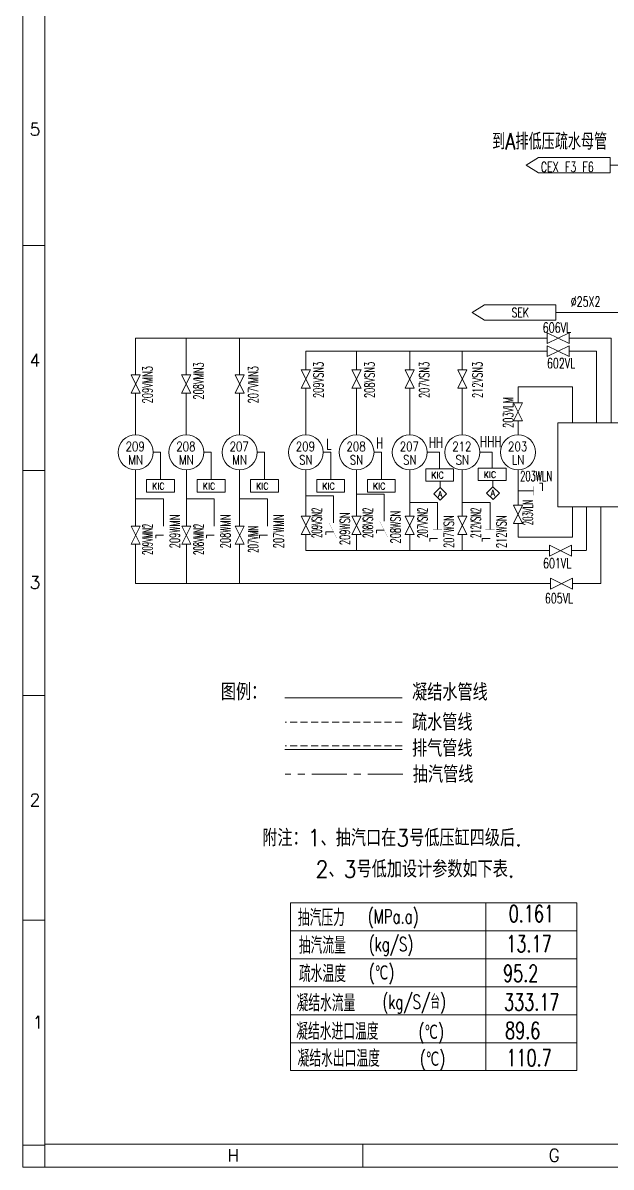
# Model space of a CAD drawing. Extents: x 1625 to 2548, y -928 to -269.
# Drawn here: x 1625.3 to 1835.4, y -928 to -518.7 of the extents above; entities that cross this region are included whole.
import ezdxf
from ezdxf.enums import TextEntityAlignment as Align

# ---------------------------------------------------------------- set-up
doc = ezdxf.new("R2010")
doc.units = 0
doc.header["$LTSCALE"] = 5
doc.header["$MEASUREMENT"] = 0
doc.linetypes.add('CENTERX2', pattern=[4, 2.5, -0.5, 0.5, -0.5])
doc.linetypes.add('DASHED', pattern=[0.75, 0.5, -0.25])
doc.layers.get('0').update_dxf_attribs({"linetype": 'CONTINUOUS'})
doc.layers.add('1', color=1, linetype='CONTINUOUS')
doc.layers.add('L1_', color=7, linetype='CONTINUOUS')
doc.layers.add('TEXT', color=7, linetype='CONTINUOUS', lineweight=13)
doc.styles.add('HZ', font='txt', dxfattribs={"width": 0.73, "bigfont": 'hztxt'})
doc.styles.add('ROMANS', font='romans', dxfattribs={"width": 0.8, "height": 3, "bigfont": 'hztxt'})
doc.styles.get("Standard").update_dxf_attribs({"font": 'txt', "bigfont": 'hztxt'})
doc.styles.add('标注文字', font='txt.shx', dxfattribs={"width": 0.8, "height": 2, "bigfont": 'hztxt.shx'})
doc.styles.add('设备编号文字', font='txt.shx', dxfattribs={"height": 1.6, "bigfont": 'hztxt.shx'})
doc.styles.add('阀门标注文字', font='txt.shx', dxfattribs={"width": 0.8, "height": 2, "bigfont": 'hztxt.shx'})

# ---------------------------------------------------------------- blocks, each defined once
blk = doc.blocks.new('隔离阀')
for p, q in [((5, -1.25), (0, 1.25)), ((0, -1.25), (5, 1.25)), ((0, 1.25), (0, -1.25)), ((5, 1.25), (5, -1.25))]:
    blk.add_line(p, q)
at = {"style": '阀门标注文字', "width": 0.8}
blk.add_attdef('VISIBLE', text='', height=2, dxfattribs=at).set_placement((2.5, -3), align=Align.MIDDLE)
at = {"style": '阀门标注文字', "width": 0.8, "flags": 1}
blk.add_attdef('INVISIBLE', text='', height=2, dxfattribs=at).set_placement((2.5, -5), align=Align.TOP_CENTER)
blk = doc.blocks.new('传感器')
blk.add_circle((0, 3), 3)
at = {"style": '设备编号文字', "width": 0.8, "flags": 1}
blk.add_attdef('INVISIBLE', text='', height=1.6, dxfattribs=at).set_placement((-0.08, 6.35), align=Align.CENTER)
at = {"style": '设备编号文字', "width": 0.8}
for tag, p in [('VISIBLE', (-0.08, 3.2)), ('TYPE', (0, 0.9))]:
    blk.add_attdef(tag, text='', height=1.6, dxfattribs=at).set_placement(p, align=Align.CENTER)
blk = doc.blocks.new('方向_向左去')
blk.add_line((-5, 0), (0, 0))
blk.add_lwpolyline([(-21.42, 0), (-19, -1.5), (-5, -1.5), (-5, 1.5), (-19, 1.5), (-21.42, 0)])
at = {"style": '标注文字', "width": 0.95067}
blk.add_attdef('DIRECT', text='', height=1.8, dxfattribs=at).set_placement((-12, 0), align=Align.MIDDLE_CENTER)
at = {"style": '标注文字', "width": 0.8}
blk.add_attdef('TAG_DIRECT', text='', height=2, dxfattribs=at).set_placement((-12.02, -3.09), align=Align.TOP_CENTER)

msp = doc.modelspace()

# ---------------------------------------------------------------- linework, layer by layer
at = {"color": 0, "lineweight": 13}
for p, q in [((1771.14, -631.43), (1665.58, -631.43)), ((1665.58, -644.61), (1665.58, -631.43)), ((1683.63, -644.61), (1683.63, -631.43)), ((1702.72, -644.61), (1702.72, -631.43)), ((1812.61, -631.43), (1771.14, -631.43)), ((1835.44, -636.52), (1835.44, -631.43)), ((1726.38, -636.09), (1812.62, -636.09)), ((1830.22, -661.68), (1830.22, -636.09)), ((1835.44, -661.68), (1835.44, -636.52)), ((1802.22, -654.54), (1802.22, -648.8)), ((1802.22, -648.8), (1821.7, -648.8)), ((1802.22, -661.05), (1802.22, -666.03)), ((1821.7, -661.68), (1821.7, -661.68)), ((1726.38, -678.52), (1726.38, -695.14)), ((1744.49, -678.52), (1744.49, -695.14)), ((1763.52, -678.52), (1763.52, -695.14)), ((1782.29, -678.52), (1782.29, -695.14)), ((1810.98, -683.29), (1809.91, -683.29)), ((1810.98, -686.04), (1810.98, -683.29)), ((1754.4, -687.21), (1744.49, -687.21)), ((1754.4, -696.91), (1754.4, -687.21)), ((1802.22, -686.04), (1807.72, -686.04)), ((1675.49, -688.94), (1665.58, -688.94)), ((1675.49, -698.63), (1675.49, -688.94)), ((1693.6, -688.94), (1683.69, -688.94)), ((1693.6, -698.63), (1693.6, -688.94)), ((1712.63, -688.94), (1702.72, -688.94)), ((1712.63, -698.63), (1712.63, -688.94)), ((1736.29, -687.8), (1726.38, -687.8)), ((1736.29, -697.5), (1736.29, -687.8)), ((1773.43, -690.18), (1763.52, -690.18)), ((1773.43, -699.88), (1773.43, -690.18)), ((1792.19, -690.18), (1782.29, -690.18)), ((1792.19, -699.88), (1792.19, -690.18)), ((1831.73, -691.71), (1831.73, -719.2)), ((1675.49, -701.89), (1672.74, -701.89)), ((1672.74, -701.89), (1672.74, -702.96)), ((1693.6, -701.89), (1690.84, -701.89)), ((1690.84, -701.89), (1690.84, -702.96)), ((1712.63, -701.89), (1709.88, -701.89)), ((1709.88, -701.89), (1709.88, -702.96)), ((1736.29, -700.75), (1733.54, -700.75)), ((1733.54, -700.75), (1733.54, -701.82)), ((1754.4, -700.16), (1751.64, -700.16)), ((1751.64, -700.16), (1751.64, -701.23)), ((1773.43, -703.13), (1770.68, -703.13)), ((1770.68, -703.13), (1770.68, -704.2)), ((1792.19, -703.13), (1789.44, -703.13)), ((1789.44, -703.13), (1789.44, -704.2)), ((1665.58, -705.17), (1665.58, -719.21)), ((1683.69, -705.17), (1683.69, -719.21)), ((1702.72, -705.17), (1702.72, -719.21)), ((1728.41, -707.41), (1726.38, -707.41)), ((1702.09, -719.21), (1665.58, -719.21)), ((1813.08, -719.21), (1702.09, -719.21)), ((1813.08, -719.21), (1813.84, -719.21)), ((1831.73, -719.2), (1821.64, -719.21)), ((1718.83, -760.09), (1760.75, -760.09)), ((1790.73, -833.44), (1790.73, -893.44)), ((1823.17, -833.44), (1823.17, -893.44)), ((1633.17, -920.08), (1625.29, -920.08)), ((1633.17, -920.08), (1633.17, -927.95)), ((1633.2, -919.77), (2540.32, -919.77))]:
    msp.add_line(p, q, dxfattribs=at)
for points in [[(1633.17, -276.82), (1633.17, -920.08)], [(1625.29, -598.33), (1633.17, -598.33)], [(1625.29, -678.76), (1633.17, -678.76)], [(1625.29, -759.2), (1633.17, -759.2)], [(1633.17, -839.64), (1625.29, -839.64)], [(1746.79, -927.95), (1746.79, -919.83)]]:
    msp.add_lwpolyline(points, dxfattribs=at)
at = {"color": 0, "lineweight": 13, "const_width": 0.01}
for points in [[(1667.21, -644.61), (1663.96, -644.61), (1667.21, -651.11), (1663.96, -651.11), (1667.21, -644.61)], [(1685.25, -644.61), (1682, -644.61), (1685.25, -651.11), (1682, -651.11), (1685.25, -644.61)], [(1704.34, -644.61), (1701.09, -644.61), (1704.34, -651.11), (1701.09, -651.11), (1704.34, -644.61)], [(1728.01, -642.76), (1724.76, -642.76), (1728.01, -649.27), (1724.76, -649.27), (1728.01, -642.76)], [(1746.11, -642.76), (1742.86, -642.76), (1746.11, -649.27), (1742.86, -649.27), (1746.11, -642.76)], [(1765.14, -642.76), (1761.89, -642.76), (1765.14, -649.27), (1761.89, -649.27), (1765.14, -642.76)], [(1783.91, -642.76), (1780.66, -642.76), (1783.91, -649.27), (1780.66, -649.27), (1783.91, -642.76)], [(1814.23, -684.42), (1807.72, -687.67), (1807.72, -684.42), (1814.23, -687.67), (1814.23, -684.42)], [(1783.91, -695.14), (1780.66, -695.14), (1783.91, -701.65), (1780.66, -701.65), (1783.91, -695.14)], [(1673.86, -698.63), (1677.12, -705.14), (1673.86, -705.14), (1677.12, -698.63), (1673.86, -698.63)], [(1691.97, -698.63), (1695.22, -705.14), (1691.97, -705.14), (1695.22, -698.63), (1691.97, -698.63)], [(1711, -698.63), (1714.25, -705.14), (1711, -705.14), (1714.25, -698.63), (1711, -698.63)], [(1734.66, -697.5), (1737.92, -704.01), (1734.66, -704.01), (1737.92, -697.5), (1734.66, -697.5)], [(1752.77, -696.91), (1756.02, -703.41), (1752.77, -703.41), (1756.02, -696.91), (1752.77, -696.91)], [(1771.8, -699.88), (1775.05, -706.39), (1771.8, -706.39), (1775.05, -699.88), (1771.8, -699.88)], [(1790.57, -699.88), (1793.82, -706.39), (1790.57, -706.39), (1793.82, -699.88), (1790.57, -699.88)]]:
    msp.add_lwpolyline(points, dxfattribs=at)
at = {"layer": '1', "color": 0, "lineweight": 13}
msp.add_line((1625.29, -927.95), (2547.56, -927.95), dxfattribs=at)
msp.add_lwpolyline([(1625.29, -268.95), (1625.29, -927.95)], dxfattribs=at)
at = {"layer": 'L1_', "color": 0, "lineweight": 13}
msp.add_line((1774.37, -684.84), (1774.37, -682.58), dxfattribs=at)
at = {"layer": 'TEXT', "color": 0, "lineweight": 13}
for p, q in [((1820.42, -631.43), (1835.44, -631.43)), ((1726.38, -636.09), (1726.38, -642.76)), ((1744.49, -636.09), (1744.49, -642.76)), ((1763.52, -636.09), (1763.52, -642.76)), ((1782.29, -636.09), (1782.29, -642.76)), ((1820.43, -636.09), (1830.22, -636.09)), ((1726.38, -649.27), (1726.38, -666.03)), ((1744.49, -649.27), (1744.49, -666.03)), ((1763.52, -649.27), (1763.52, -666.03)), ((1782.29, -649.27), (1782.29, -666.03)), ((1821.7, -648.8), (1821.7, -661.68)), ((1665.58, -651.11), (1665.58, -666.03)), ((1683.63, -651.11), (1683.63, -666.03)), ((1702.72, -651.11), (1702.72, -666.03)), ((1671.83, -672.27), (1674.46, -672.27)), ((1674.46, -672.27), (1674.46, -682.04)), ((1689.93, -672.27), (1692.56, -672.27)), ((1692.56, -672.27), (1692.56, -682.04)), ((1708.96, -672.27), (1711.59, -672.27)), ((1711.59, -672.27), (1711.59, -682.04)), ((1732.63, -672.27), (1735.26, -672.27)), ((1735.26, -672.27), (1735.26, -682.04)), ((1750.73, -672.27), (1753.36, -672.27)), ((1753.36, -672.27), (1753.36, -682.04)), ((1769.76, -672.27), (1774.18, -672.27)), ((1774.18, -672.27), (1774.18, -678.13)), ((1788.53, -672.27), (1792.95, -672.27)), ((1792.95, -672.27), (1792.95, -677.94)), ((1665.58, -678.52), (1665.58, -698.66)), ((1683.69, -678.52), (1683.69, -698.66)), ((1702.72, -678.52), (1702.72, -698.66)), ((1802.22, -678.52), (1802.22, -691.17)), ((1793.25, -684.61), (1793.25, -682.34)), ((1821.7, -702.58), (1821.7, -691.71)), ((1826.62, -707.41), (1826.62, -691.71)), ((1802.22, -697.68), (1802.22, -702.58)), ((1726.38, -701.65), (1726.38, -707.41)), ((1744.49, -701.65), (1744.49, -707.41)), ((1763.52, -701.65), (1763.52, -707.41)), ((1782.29, -701.65), (1782.29, -707.41)), ((1802.22, -702.58), (1821.7, -702.58)), ((1813.48, -707.41), (1728.41, -707.41)), ((1821.28, -707.41), (1826.44, -707.41)), ((1720.93, -833.44), (1823.17, -833.44)), ((1720.93, -833.44), (1720.93, -893.44)), ((1720.93, -843.44), (1823.17, -843.44)), ((1720.93, -853.44), (1823.17, -853.44)), ((1720.93, -863.44), (1823.17, -863.44)), ((1720.93, -873.44), (1823.17, -873.44)), ((1720.93, -883.44), (1823.17, -883.44)), ((1720.93, -893.44), (1823.17, -893.44))]:
    msp.add_line(p, q, dxfattribs=at)
for points in [[(1805.15, -569.6), (1809.56, -572.33), (1835.07, -572.33), (1835.07, -566.86), (1809.56, -566.86), (1805.15, -569.6)], [(1862.2, -569.6), (1835.07, -569.6)], [(1849.92, -622.27), (1818.72, -622.27)], [(1939.09, -661.68), (1816.47, -661.68), (1816.47, -691.71), (1939.09, -691.71)], [(1760.75, -778.59), (1718.93, -778.59)]]:
    msp.add_lwpolyline(points, dxfattribs=at)
for points in [[(1769.2, -682.56), (1779.16, -682.56), (1779.16, -678.13), (1769.2, -678.13)], [(1787.97, -682.36), (1797.93, -682.36), (1797.93, -677.94), (1787.97, -677.94)], [(1669.48, -686.47), (1679.44, -686.47), (1679.44, -682.04), (1669.48, -682.04)], [(1687.58, -686.47), (1697.54, -686.47), (1697.54, -682.04), (1687.58, -682.04)], [(1706.61, -686.47), (1716.57, -686.47), (1716.57, -682.04), (1706.61, -682.04)], [(1730.28, -686.47), (1740.24, -686.47), (1740.24, -682.04), (1730.28, -682.04)], [(1748.38, -686.47), (1758.34, -686.47), (1758.34, -682.04), (1748.38, -682.04)], [(1776.65, -687.12), (1774.37, -684.84), (1772.1, -687.12), (1774.38, -689.4)], [(1795.53, -686.89), (1793.25, -684.61), (1790.98, -686.88), (1793.26, -689.16)]]:
    msp.add_lwpolyline(points, close=True, dxfattribs=at)
at = {"layer": 'TEXT', "color": 0, "lineweight": 13, "const_width": 0.01}
for points in [[(1728.01, -695.14), (1724.76, -695.14), (1728.01, -701.65), (1724.76, -701.65), (1728.01, -695.14)], [(1746.11, -695.14), (1742.86, -695.14), (1746.11, -701.65), (1742.86, -701.65), (1746.11, -695.14)], [(1765.14, -695.14), (1761.89, -695.14), (1765.14, -701.65), (1761.89, -701.65), (1765.14, -695.14)], [(1667.21, -698.66), (1663.96, -698.66), (1667.21, -705.17), (1663.96, -705.17), (1667.21, -698.66)], [(1685.31, -698.66), (1682.06, -698.66), (1685.31, -705.17), (1682.06, -705.17), (1685.31, -698.66)], [(1704.34, -698.66), (1701.09, -698.66), (1704.34, -705.17), (1701.09, -705.17), (1704.34, -698.66)]]:
    msp.add_lwpolyline(points, dxfattribs=at)
at = {"layer": 'TEXT', "color": 0, "linetype": 'DASHED', "lineweight": 13}
for points in [[(1760.75, -768.8), (1718.96, -768.8)], [(1760.75, -777.29), (1718.98, -777.29)]]:
    msp.add_lwpolyline(points, dxfattribs=at)
at = {"layer": 'TEXT', "color": 0, "linetype": 'CENTERX2', "lineweight": 13}
msp.add_lwpolyline([(1760.98, -787.38), (1718.95, -787.38)], dxfattribs=at)

# ---------------------------------------------------------------- block references
at = {"layer": 'TEXT', "color": 0, "lineweight": 13}
ref = msp.add_blockref('方向_向左去', (1824.85, -622.27), dxfattribs=dict(at, xscale=1.821820000019478, yscale=1.821819999999189, zscale=1.82182))
ref.add_attrib('DIRECT', 'SEK', dxfattribs={"layer": '0', "height": 3.279, "style": 'HZ', "width": 0.73}).set_placement((1802.99, -622.27), align=Align.MIDDLE_CENTER)
at = {"layer": 'TEXT', "color": 0, "lineweight": 13, "xscale": 1.561559999993508, "yscale": 1.561560000000271, "zscale": 1.56156}
for p in [(1812.61, -631.43), (1812.62, -636.09), (1813.48, -707.41), (1813.84, -719.21)]:
    msp.add_blockref('隔离阀', p, dxfattribs=at)
at = {"layer": 'TEXT', "color": 0, "lineweight": 13, "xscale": 1.301300000001353, "yscale": 1.301300000001353, "zscale": 1.3013, "rotation": 90}
for p in [(1665.58, -651.11), (1683.63, -651.11), (1702.72, -651.11), (1726.38, -649.27), (1744.49, -649.27), (1763.52, -649.27), (1782.29, -649.27), (1802.22, -661.05), (1802.22, -697.68), (1726.38, -701.65), (1744.49, -701.65), (1763.52, -701.65), (1782.29, -701.65), (1665.58, -705.17), (1683.69, -705.17), (1702.72, -705.17)]:
    msp.add_blockref('隔离阀', p, dxfattribs=at)
at = {"layer": 'TEXT', "color": 0, "lineweight": 13, "xscale": 2.082079999991344, "yscale": 2.082079999998107, "zscale": 2.08208}
for p, values in [((1665.58, -678.52), {'VISIBLE': '209', 'TYPE': 'MN'}), ((1683.69, -678.52), {'VISIBLE': '208', 'TYPE': 'MN'}), ((1702.72, -678.52), {'VISIBLE': '207', 'TYPE': 'MN'}), ((1726.38, -678.52), {'VISIBLE': '209', 'TYPE': 'SN'}), ((1744.49, -678.52), {'VISIBLE': '208', 'TYPE': 'SN'}), ((1763.52, -678.52), {'VISIBLE': '207', 'TYPE': 'SN'}), ((1782.29, -678.52), {'VISIBLE': '212', 'TYPE': 'SN'}), ((1802.22, -678.52), {'VISIBLE': '203', 'TYPE': 'LN'})]:
    msp.add_blockref('传感器', p, dxfattribs=at).add_auto_attribs(values)

# ---------------------------------------------------------------- texts
at = {"color": 0, "lineweight": 13}
for s, p in [('5', (1627.66, -558.98)), ('4', (1627.66, -641.6)), ('3', (1627.66, -721.08)), ('2', (1627.66, -798.88)), ('1', (1628.72, -878.38)), ('      H', (1672.13, -925.99)), ('      G', (1786.92, -925.99))]:
    msp.add_text(s, height=4.5, dxfattribs=at).set_placement(p)
at = {"layer": 'TEXT', "color": 0, "lineweight": 13}
for s, height, style, width, p in [('到A排低压疏水母管', 5.856, 'HZ', 0.8, (1792.97, -564)), ('CEX F3 F6', 3.553, 'HZ', 0.7, (1810.34, -571.97)), ('%%C25X2', 3.553, 'HZ', 0.7, (1821, -620.14)), ('606VL', 3.553, 'HZ', 0.7, (1811.04, -629.41)), ('602VL', 3.553, 'HZ', 0.7, (1812.51, -642.2)), ('H', 3.9, 'HZ', 0.7, (1751.47, -670.87)), ('HH', 3.904, 'HZ', 0.7, (1770.31, -670.72)), ('HHH', 3.904, 'HZ', 0.7, (1788.59, -670.45)), ('L', 3.9, 'HZ', 0.7, (1733.61, -671.32)), ('KIC', 2.31, 'HZ', 0.9, (1771.18, -681.61)), ('KIC', 2.31, 'HZ', 0.9, (1789.95, -681.42)), ('203WLN', 3.6, 'HZ', 0.6, (1802.97, -682.57)), ('KIC', 2.31, 'HZ', 0.9, (1671.46, -685.52)), ('KIC', 2.31, 'HZ', 0.9, (1689.57, -685.52)), ('KIC', 2.31, 'HZ', 0.9, (1708.6, -685.52)), ('KIC', 2.31, 'HZ', 0.9, (1732.26, -685.52)), ('KIC', 2.31, 'HZ', 0.9, (1750.37, -685.52)), ('601VL', 3.553, 'HZ', 0.7, (1811.11, -713.71)), ('605VL', 3.553, 'HZ', 0.7, (1811.78, -726.26)), ('图例：', 6.006, 'HZ', 0.9, (1696.02, -760.97)), ('凝结水管线', 6.006, 'HZ', 0.9, (1764.34, -761.1)), ('疏水管线', 6.006, 'HZ', 0.9, (1764.32, -771.86)), ('排气管线', 6.006, 'HZ', 0.9, (1764.32, -781.16)), ('抽汽管线', 6.006, 'HZ', 0.9, (1764.61, -790.47)), ('附注：1、抽汽口在3号低压缸四级后.', 6.006, 'HZ', 0.9, (1710.81, -813.18)), ('   2、3号低加设计参数如下表.', 6.006, 'HZ', 0.9, (1714.13, -824.37)), ('(MPa.a)', 5, 'HZ', 0.7, (1748.5, -840.79)), ('0.161', 6.006, 'HZ', 0.7, (1798.86, -840.29)), ('抽汽压力', 6.006, 'HZ', 0.7, (1723.51, -841.77)), ('抽汽流量', 6.006, 'HZ', 0.7, (1723.86, -851.65)), ('(kg/S)', 5, 'HZ', 0.7, (1748.85, -850.68)), ('13.17', 6.006, 'HZ', 0.7, (1797.99, -851.05)), ('疏水温度', 6.006, 'HZ', 0.7, (1723.9, -861.78)), ('(℃)', 5, 'ROMANS', 0.7, (1748.88, -860.81)), ('95.2', 6.006, 'HZ', 0.7, (1796.84, -861.66)), ('凝结水流量', 6.006, 'HZ', 0.7, (1723.05, -872.26)), ('(kg/S/台)', 5, 'HZ', 0.7, (1753.71, -871.29)), ('333.17', 6.006, 'HZ', 0.7, (1797.19, -871.93)), ('凝结水进口温度', 6.006, 'HZ', 0.7, (1722.93, -882.43)), ('(℃)', 5, 'HZ', 0.7, (1766.63, -882.02)), ('89.6', 6.006, 'HZ', 0.7, (1797.55, -882.07)), ('凝结水出口温度', 6.006, 'HZ', 0.7, (1723.41, -892.08)), ('(℃)', 5, 'HZ', 0.7, (1767.11, -891.66)), ('110.7', 6.006, 'HZ', 0.7, (1798.02, -891.86))]:
    msp.add_text(s, height=height, dxfattribs=dict(at, style=style, width=width)).set_placement(p)
at = {"layer": 'TEXT', "color": 0, "lineweight": 13, "style": 'HZ', "width": 0.6}
for s, p in [('209WMN', (1681.35, -706.59)), ('208WMN', (1699.45, -706.59)), ('207WMN', (1718.48, -706.59)), ('209WSN', (1742.15, -705.46)), ('208WSN', (1760.25, -704.87)), ('207WSN', (1779.28, -706.47)), ('212WSN', (1798.05, -706.51))]:
    msp.add_text(s, height=3.6, rotation=90, dxfattribs=at).set_placement(p)
at = {"layer": 'TEXT', "color": 0, "lineweight": 13, "style": 'HZ'}
for tag, width, p in [('209VMN3', 0.6, (1669.79, -648.1)), ('208VMN3', 0.6, (1688.07, -646.74)), ('207VMN3', 0.6, (1707.6, -648.1)), ('209VSN3', 0.6, (1730.88, -646.37)), ('208VSN3', 0.6, (1749.16, -646.37)), ('207VSN3', 0.6, (1768.69, -646.37)), ('212VSN3', 0.6, (1787.69, -646.37)), ('203VLM', 0.6, (1798.71, -658.03)), ('203VLN', 0.5, (1805.72, -693.84)), ('209VSN2', 0.5, (1730.28, -697.48)), ('208VSN2', 0.5, (1748.56, -697.48)), ('207VSN2', 0.5, (1768.09, -697.48)), ('212VSN2', 0.5, (1787.1, -697.48)), ('209VMN2', 0.5, (1669.79, -703.4)), ('208VMN2', 0.5, (1688.07, -703.4)), ('207VMN', 0.5, (1707.6, -703.4))]:
    msp.add_attdef(tag, text='', height=3.6, rotation=90, dxfattribs=dict(at, width=width)).set_placement(p, align=Align.MIDDLE)
at = {"layer": 'TEXT', "color": 0, "lineweight": 13, "style": 'HZ', "width": 0.9}
for p in [(1774.33, -687.27), (1793.21, -686.83)]:
    msp.add_attdef('A', text='', height=2.31, dxfattribs=at).set_placement(p, align=Align.MIDDLE)

doc.saveas('drawing.dxf')
